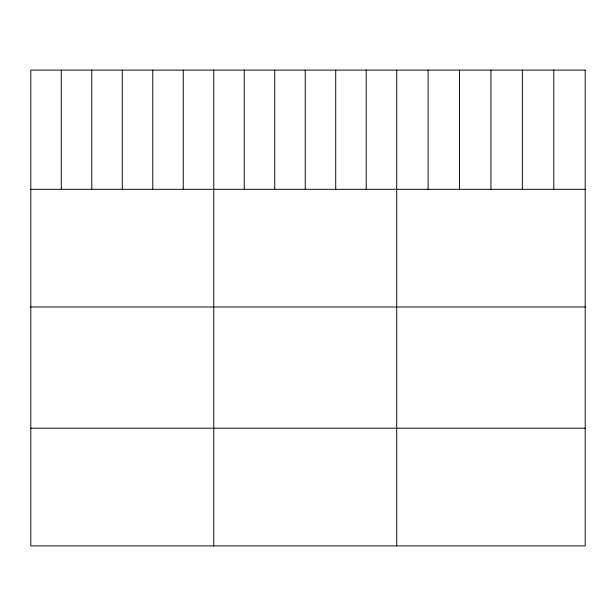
<?xml version="1.0" encoding="UTF-8"?>
<svg xmlns="http://www.w3.org/2000/svg" width="616" height="616" viewBox="0 0 616 616"><rect width="100%" height="100%" fill="white"/><g stroke="black" fill="none" stroke-linecap="round" stroke-linejoin="round"><path stroke-width="0.92" d="M30.8 189.312L585.2 189.312M30.8 306.984L585.2 306.984M30.8 428.22L585.2 428.22M553.784 70.109L553.784 189.312M522.368 70.109L522.368 189.312M490.952 70.109L490.952 189.312M459.536 70.109L459.536 189.312M428.12 70.109L428.12 189.312M396.704 70.109L396.704 545.892M366.212 70.109L366.212 189.312M335.72 70.109L335.72 189.312M305.228 70.109L305.228 189.312M274.736 70.109L274.736 189.312M244.244 70.109L244.244 189.312M213.752 70.109L213.752 545.892M183.26 70.109L183.26 189.312M152.768 70.109L152.768 189.312M122.276 70.109L122.276 189.312M91.784 70.109L91.784 189.312M61.292 70.109L61.292 189.312M585.2 70.109L30.8 70.109L30.8 545.892L585.2 545.892L585.2 70.109"/></g></svg>
